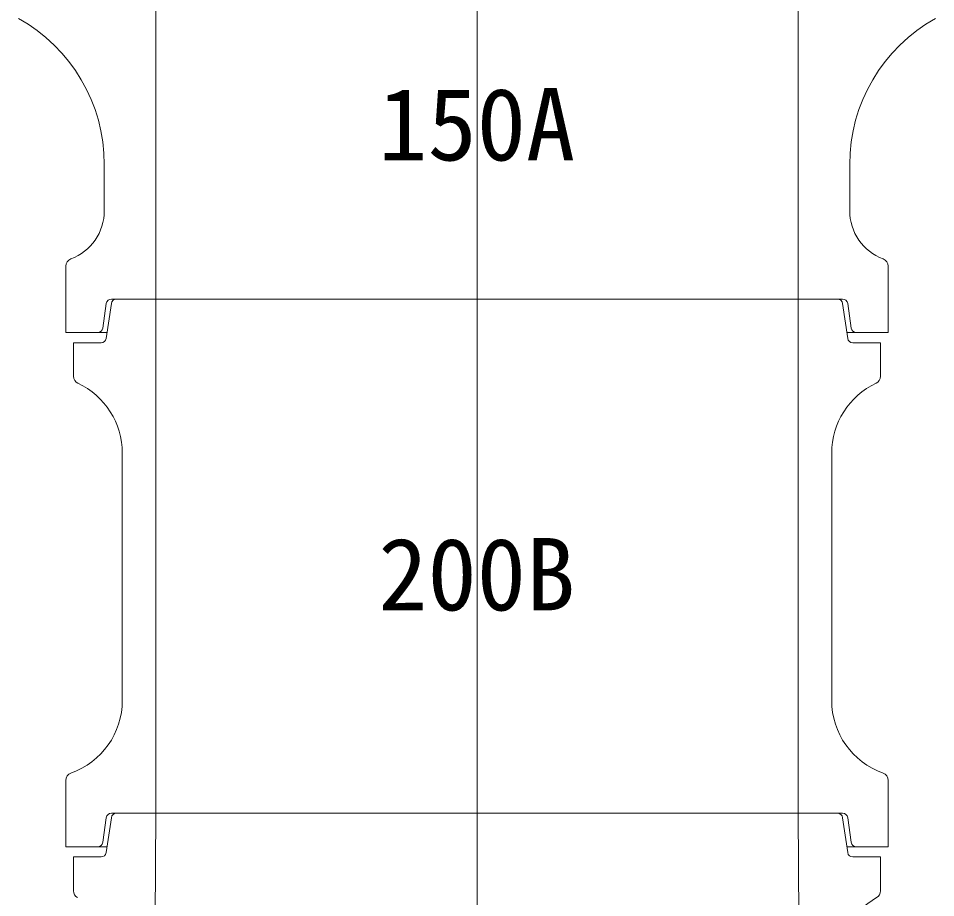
# Model space of a CAD drawing. Units: millimetres, scale not verified. Extents: x -6861 to 6861, y -3554 to 3095.
# Drawn here: x 5844.3 to 6201.3, y 2138 to 2479.9 of the extents above; entities that cross this region are included whole.
import ezdxf
from ezdxf.enums import TextEntityAlignment as Align

# ---------------------------------------------------------------- set-up
doc = ezdxf.new("R2010")
doc.units = ezdxf.units.MM
doc.header["$LTSCALE"] = 20
doc.layers.add('0-3_TEMP', color=3, linetype='Continuous', lineweight=18)
doc.layers.add('0-4_細線', color=7, linetype='Continuous', lineweight=18)
doc.layers.add('0-7_注釈', color=1, linetype='Continuous')
doc.styles.add('ＭＳ ゴシック', font='')
doc.styles.get('ＭＳ ゴシック').set_extended_font_data('MS Gothic')

msp = doc.modelspace()

# ---------------------------------------------------------------- linework, layer by layer
at = {"layer": '0-3_TEMP'}
for p, q in [((6022.8, 2570.78), (6022.8, 2407.78)), ((6022.8, 2420.78), (6022.8, 2107.78)), ((6022.8, 2370.78), (6022.8, 2157.78))]:
    msp.add_line(p, q, dxfattribs=at)
at = {"layer": '0-4_細線'}
for p, q in [((5897.8, 2520.78), (5897.8, 2370.78)), ((6147.8, 2520.78), (6147.8, 2370.78)), ((5877.8, 2423.11), (5877.8, 2405.14)), ((6167.8, 2423.11), (6167.8, 2405.14)), ((5862.8, 2383.58), (5862.8, 2370.78)), ((6182.8, 2383.58), (6182.8, 2370.78)), ((5862.8, 2370.78), (5862.8, 2357.78)), ((5880.54, 2370.78), (6022.8, 2370.78)), ((5897.8, 2370.78), (5897.8, 2170.78)), ((6165.06, 2370.78), (6022.8, 2370.78)), ((6147.8, 2370.78), (6147.8, 2170.78)), ((6182.8, 2370.78), (6182.8, 2357.78)), ((5878.55, 2369.05), (5877.21, 2359.5)), ((5878.55, 2355.49), (5880.55, 2369.07)), ((6165.05, 2369.07), (6167.05, 2355.49)), ((6167.04, 2369.05), (6168.38, 2359.5)), ((5862.8, 2357.78), (5878.89, 2357.78)), ((6166.71, 2357.78), (6182.8, 2357.78)), ((5876.57, 2353.78), (5865.8, 2353.78)), ((5865.8, 2340.75), (5865.8, 2353.78)), ((6179.8, 2353.78), (6169.02, 2353.78)), ((6179.8, 2353.78), (6179.8, 2340.75)), ((5884.8, 2214.69), (5884.8, 2310.87)), ((6160.8, 2310.87), (6160.8, 2214.69)), ((5862.8, 2157.78), (5862.8, 2183.58)), ((6182.8, 2183.58), (6182.8, 2157.78)), ((5880.54, 2170.78), (6022.8, 2170.78)), ((5897.43, 2096.44), (5897.8, 2170.78)), ((6165.06, 2170.78), (6022.8, 2170.78)), ((6148.17, 2096.44), (6147.8, 2170.78)), ((5878.55, 2169.05), (5877.21, 2159.5)), ((5878.55, 2155.49), (5880.55, 2169.07)), ((6165.05, 2169.07), (6167.05, 2155.49)), ((6167.04, 2169.05), (6168.38, 2159.5)), ((5862.8, 2157.78), (5878.89, 2157.78)), ((6166.71, 2157.78), (6182.8, 2157.78)), ((5865.8, 2153.78), (5876.57, 2153.78)), ((5865.8, 2153.78), (5865.8, 2140.58)), ((6179.8, 2153.78), (6169.02, 2153.78)), ((6179.8, 2153.78), (6179.8, 2140.58))]:
    msp.add_line(p, q, dxfattribs=at)
for centre, radius, start, end in [((5812.8, 2423.11), 65, 0, 60.968), ((6232.8, 2423.11), 65, 119.032, 180), ((5857.8, 2405.14), 20, 290.354, 0), ((6187.8, 2405.14), 20, 180, 249.646), ((5865.8, 2383.58), 3, 110.354, 180), ((6179.8, 2383.58), 3, 0, 69.646), ((5880.54, 2368.78), 2, 90, 172.001), ((5882.52, 2368.78), 2, 90, 171.634), ((6163.07, 2368.78), 2, 8.366, 90), ((6165.06, 2368.78), 2, 7.999, 90), ((5875.23, 2359.78), 2, 270, 352.001), ((6170.36, 2359.78), 2, 187.999, 270), ((5876.57, 2355.78), 2, 270, 351.633), ((6169.02, 2355.78), 2, 188.367, 270), ((5868.8, 2340.75), 3, 180, 244.897), ((5854.8, 2310.87), 30, 0, 64.897), ((6190.8, 2310.87), 30, 115.103, 180), ((6176.8, 2340.75), 3, 295.103, 0), ((5854.8, 2214.69), 30, 289.471, 0), ((6190.8, 2214.69), 30, 180, 250.529), ((5865.8, 2183.58), 3, 109.47, 179.998), ((6179.8, 2183.58), 3, 0.002, 70.53), ((5880.54, 2168.78), 2, 90, 172.001), ((5882.52, 2168.78), 2, 90, 171.634), ((6163.07, 2168.78), 2, 8.366, 90), ((6165.06, 2168.78), 2, 7.999, 90), ((5875.23, 2159.78), 2, 270, 352.001), ((6170.36, 2159.78), 2, 187.999, 270), ((5876.57, 2155.78), 2, 270, 351.633), ((6169.02, 2155.78), 2, 188.367, 270), ((5868.8, 2140.58), 3, 180, 240.41), ((6193.1, 2111.89), 30, 119.608, 180.287), ((6176.8, 2140.58), 3, 299.608, 0)]:
    msp.add_arc(centre, radius, start, end, dxfattribs=at)

# ---------------------------------------------------------------- texts
at = {"layer": '0-7_注釈', "style": 'ＭＳ ゴシック'}
for s, p in [('150A', (5984.4, 2416.24)), ('200B', (5984.4, 2241.24))]:
    msp.add_text(s, height=28.15, dxfattribs=at).set_placement(p, align=Align.BOTTOM_LEFT)

doc.saveas('drawing.dxf')
